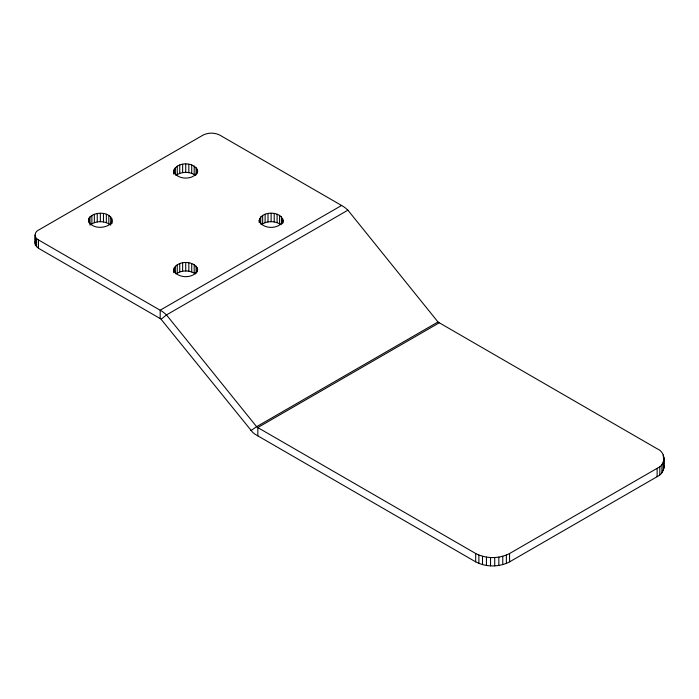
<?xml version="1.0" encoding="UTF-8"?>
<svg xmlns="http://www.w3.org/2000/svg" width="699" height="699" viewBox="0 0 699 699"><rect width="100%" height="100%" fill="white"/><g stroke="black" fill="none" stroke-linecap="round" stroke-linejoin="round"><path stroke-width="1.05" d="M664.05 457.338C664.994 464.494 664.688 473.275 657.121 476.683L509.571 561.865C499.2 567.291 486.05 567.282 475.687 561.847L257.844 435.87L257.844 427.526L439.278 322.781L657.121 448.758C666.016 452.27 666.025 464.818 657.121 468.33L509.58 553.521C499.208 558.938 486.058 558.929 475.696 553.503L256.926 427.072L166.476 314.926L164.256 312.977A23.294 13.447 60 0 0 161.679 311.099L38.462 239.914C34.05 238.106 34.05 231.946 38.462 230.128L202.946 135.169C208.153 132.487 214.68 132.487 219.888 135.169L343.113 206.354A23.294 13.447 60 0 1 345.69 208.232L347.901 210.172L437.985 321.977L439.278 322.781M475.687 561.847L475.696 553.503M478.885 563.403L478.894 555.058M482.502 564.609L482.511 556.264M486.434 565.439L486.434 557.086M490.541 565.858L490.549 557.514M494.717 565.858L494.726 557.514M498.833 565.439L498.841 557.094M502.756 564.617L502.764 556.273M506.373 563.411L506.382 555.067M509.571 561.865L509.58 553.521M657.121 476.683L657.121 468.33M659.804 474.831L659.812 466.486M661.892 472.742L661.901 464.398M663.316 470.479L663.325 462.126M663.325 457.05L663.325 454.962M257.844 435.87L255.039 434.201A22.045 12.731 60 0 1 252.802 432.454L160.77 318.893L38.462 248.267L35.361 245.166L35.361 241.583M88.782 218.481C87.96 229.298 107.174 229.814 111.927 222.064C112.74 211.238 93.535 210.722 88.782 218.481L88.782 222.658M173.754 170.975C176.559 161.504 194.907 161.504 197.712 170.975C194.907 180.456 176.559 180.456 173.754 170.975L173.754 174.112M173.754 269.561C176.559 260.089 194.907 260.089 197.712 269.561C194.907 279.041 176.559 279.041 173.754 269.561L173.754 272.697M259.128 222.361C258.543 210.076 283.672 210.076 283.086 222.361M283.086 220.272C280.282 229.744 261.933 229.744 259.128 220.272M161.154 319.233L166.476 314.926L347.901 210.172M90.617 224.685C96.139 220.674 104.57 220.674 110.093 224.685M175.991 175.388C181.513 171.377 189.945 171.377 195.475 175.388M175.991 273.973C181.513 269.963 189.945 269.963 195.475 273.973M261.365 224.685C266.896 220.674 275.327 220.674 280.849 224.685M250.854 430.654L256.55 426.731L437.985 321.977M341.619 205.445L160.193 310.19L160.193 318.543M664.041 465.691L664.041 468.103M282.684 218.481L282.684 223.697M281.487 216.812L281.487 224.117M279.583 215.379L279.583 223.732M277.101 214.278L277.101 222.632M274.209 213.588L274.209 221.941M271.107 213.352L271.107 221.705M268.005 213.588L268.005 221.941M265.122 214.278L265.122 222.632M262.641 215.379L262.641 223.732M260.736 216.812L260.736 224.117M259.539 218.481L259.539 222.658M197.301 169.184L197.301 173.361M197.301 267.769L197.301 271.946M196.104 167.515L196.104 174.829M196.104 266.101L196.104 273.414M194.2 166.082L194.2 174.435M194.2 264.668L194.2 273.021M191.718 164.99L191.718 173.335M191.718 263.575L191.718 271.92M188.835 164.3L188.835 172.644M188.835 262.885L188.835 271.229M185.733 164.064L185.733 172.408M185.733 262.649L185.733 270.994M182.631 164.3L182.631 172.644M182.631 262.885L182.631 271.229M179.739 164.99L179.739 173.335M179.739 263.575L179.739 271.92M177.258 166.082L177.258 174.435M177.258 264.668L177.258 273.021M175.353 167.515L175.353 174.829M175.353 266.101L175.353 273.414M174.156 169.184L174.156 173.361M174.156 267.769L174.156 271.946M111.927 218.481L111.927 223.697M110.73 216.812L110.73 225.165M108.826 215.379L108.826 223.732M106.344 214.278L106.344 222.632M103.452 213.588L103.452 221.941M100.35 213.352L100.35 221.705M97.248 213.588L97.248 221.941M94.365 214.278L94.365 222.632M91.884 215.379L91.884 223.732M89.979 216.812L89.979 225.165M38.462 239.914L38.462 248.267M36.558 238.481L36.558 246.834M35.361 236.812L35.361 245.166M34.95 235.021L34.95 243.374"/></g></svg>
